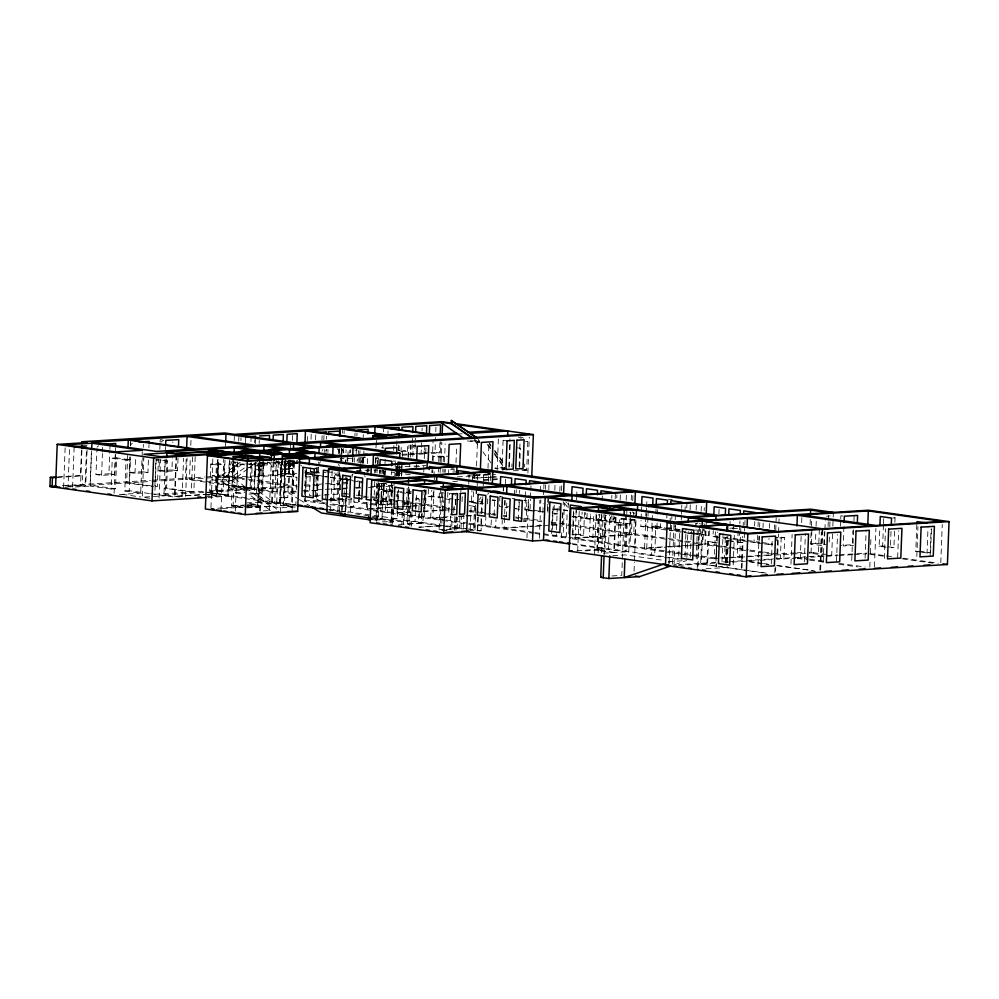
<?xml version="1.0" encoding="UTF-8"?>
<svg xmlns="http://www.w3.org/2000/svg" width="999" height="999" viewBox="0 0 999 999"><rect width="100%" height="100%" fill="white"/><g stroke="black" fill="none" stroke-linecap="round" stroke-linejoin="round"><path stroke-width="0.75" stroke-dasharray="5 3.75" d="M63.599 487.712L65.135 447.889M71.066 486.95L68.057 486.525L69.605 446.053M72.577 487.162L74.138 446.69M87.088 450.212L85.739 485.439L82.243 484.952L82.592 475.836L80.482 475.536L81.481 449.438M81.918 449.95L80.544 485.751L85.065 486.401L86.563 447.477M115.497 488.748L111.101 489.011L112.288 458.154L116.683 457.892L115.497 488.748L90.135 485.164L91.421 451.473M111.101 489.011L90.26 486.076L91.621 450.849M115.31 454.37L114.535 474.587L101.598 475.374L95.991 474.587L96.99 448.651M101.598 475.374L102.435 453.608M102.497 452.048L102.685 447.39M114.535 474.587L108.928 473.788L109.803 450.911M109.865 449.388L109.977 446.341M115.372 452.809L115.547 448.151M114.086 493.294L115.559 455.007M142.283 451.835L140.684 493.194L124.813 490.946L125.999 460.089L112.288 458.154M127.697 455.357L126.636 482.929L153.384 486.7M148.414 460.089L147.927 472.539L135.002 473.326L129.383 472.539L129.97 457.28M130.532 442.657L130.444 445.079A14.61 10.34 -82 0 1 133.579 442.569M130.12 456.743L129.121 482.779L157.355 486.763L158.391 459.752L155.906 459.902L154.87 486.913L157.355 486.763M130.532 446.016L130.769 439.885M149.263 493.518L129.208 490.684L130.394 459.827L116.683 457.892M135.002 473.326L135.589 457.779M147.927 472.539L142.32 471.74L142.845 458.017M143.257 447.34L143.381 444.293M149.887 498.264L142.283 497.19L143.881 455.831M148.888 447.652L149.001 444.543M156.206 459.078L154.845 494.305L206.868 491.108M178.034 458.279L177.547 470.716L164.623 471.516L159.016 470.716L159.415 460.039M159.828 449.363L160.065 443.269M160.115 442.045L160.202 439.622L163.012 440.01M159.053 498.014L160.527 459.727M164.623 471.516L165.097 459.065M165.459 449.737L165.572 446.628M179.508 497.065L163.973 494.88L165.322 459.652M166.733 459.016L165.322 495.779L142.283 497.19M195.192 456.68L193.843 491.908L166.608 488.061L167.645 461.063L158.391 459.752M177.547 470.716L171.94 469.93L172.415 457.729M176.136 455.007L174.538 496.366L206.306 494.418M176.561 455.069L174.975 496.428L205.544 494.555L216.109 496.041L217.52 459.29M182.093 496.603L183.566 458.316M251.086 463.948L250.15 488.449L185.427 479.32L186.251 457.879M185.602 496.391L187.075 458.091M255.22 462.162L254.221 488.199L189.498 479.07L190.322 457.629M190.797 445.379L191.034 439.248M192.707 456.83L191.358 492.057L164.123 488.224L166.608 488.061M210.789 464.11L216.396 464.897L215.359 491.72L209.753 490.934L210.789 464.11L218.669 463.623L224.288 464.41L223.252 491.233L217.645 490.447L218.669 463.623M210.951 507.642L212.824 458.853M217.969 459.253L216.546 496.016L205.981 494.53L217.332 493.831L227.897 495.317L229.258 460.089M207.829 494.33L216.895 493.768L218.194 460.077M217.332 493.831L218.631 460.139M220.954 510.614L222.427 475.074L240.622 461.95M296.503 485.614L223.077 475.874L223.726 459.028M225 460.089L224.35 476.935L244.38 479.757M225.524 446.303L225.649 443.244M207.954 497.465L228.159 496.216L229.695 460.064M206.943 496.603L228.609 495.279L229.92 461.151M245.267 487.187L232.492 476.486L222.427 475.074L212.175 475.699L222.24 477.122L236.176 488.786L244.967 488.249L232.018 486.451L232.817 465.472A8.304 5.807 86.5 0 1 233.391 462.375M242.807 507.504L231.368 505.894L233.092 461.176M233.429 460.402L232.779 477.247L296.653 473.326M234.203 440.484L234.428 434.365M237.612 466.496L233.579 466.745L233.754 462.487L237.787 462.1M232.555 460.464A17.732 12.537 -82 0 0 229.52 471.366L233.479 471.915L233.878 461.7M260.477 461.838L258.866 506.93L245.692 507.742L233.104 505.969L234.827 461.263M235.314 511.113L236.176 488.786L244.805 489.997M244.118 487.15L237 486.138L237.774 462.237M238.724 441.121L238.961 435.002M244.53 464.91L240.01 464.273L240.122 461.313M240.909 440.621L241.021 437.674M245.392 442.744L245.617 436.838M250.961 441.483L251.136 437.05M248.763 488.311L251.248 488.149L252.06 467.17A8.304 5.807 86.5 0 0 251.436 462.937M254.645 442.732L254.757 439.772M255.432 443.606L255.719 436.213M263.474 461.426L262.225 494.018L254.233 493.706L255.432 462.587M263.299 462.799A17.97 12.712 -82 0 0 259.003 475.524L255.057 474.962L255.557 461.825M259.166 443.369L259.29 440.422M273.651 462.212A8.292 5.807 86.5 0 1 277.66 470.766L276.848 491.77L271.865 492.07L257.617 490.059L258.416 469.08A8.304 5.807 86.5 0 1 262.3 461.963M257.692 506.318L259.503 459.041M260.614 506.993L247.165 505.107L257.055 504.495L246.129 502.947L260.627 502.06L260.464 506.143L257.742 505.756L259.44 461.513M259.59 510.964L259.752 506.88L269.63 506.268L280.569 507.817L295.067 506.918L294.955 509.64M260.452 511.076L262.325 462.287M267.382 461.813L267.257 464.91L263.237 465.159L263.349 462.062M276.848 491.77L262.6 489.76L263.399 468.768A8.304 5.807 86.5 0 1 266.583 462.038M280.694 503.221L269.63 503.896L271.241 462.287M269.63 506.268L269.48 510.352L270.342 510.477L270.492 506.393L248.838 489.985M273.152 461.988L271.553 503.608L283.279 502.884M274.013 462.112L272.415 503.721L260.627 502.06M295.442 505.294L274.688 502.784L276.323 459.902M276.735 502.659L278.384 459.777M295.966 501.623L295.854 504.657L279.658 502.485L281.306 459.59M279.832 503.096L281.481 460.214M280.17 502.447L281.768 461.088M280.407 511.9L280.569 507.817L256.493 489.572L246.428 488.161M292.282 507.092L280.482 505.432L282.342 460.339L297.09 462.412M285.102 457.48L283.266 505.257L295.067 506.918M289.123 460.402L287.749 497.614L279.77 497.302L283.716 497.864L285.214 460.052M297.365 463.299A19.343 13.686 -82 0 0 293.756 462.849A19.568 13.836 -82 0 0 281.293 473.314L284.79 473.813L285.327 460.052M285.851 460.689L284.128 505.382L295.854 504.657M290.072 460.027L289.073 486.063L245.929 479.982M290.534 447.777L290.721 443.181M292.432 440.422L292.707 433.029M297.103 460.751A17.907 12.537 86.5 0 0 296.928 462.862L292.907 463.111L293.019 460.189M293.069 461.113L291.883 492.195L287.924 491.633M293.194 461.863L291.546 504.745L280.482 505.432M292.12 511.176L294.056 460.851M293.406 485.801L294.343 461.288M296.928 462.862L297.04 459.94M296.428 489.473L296.903 477.322L280.881 475.761L296.903 477.322M323.938 503.733L304.345 500.961L305.569 468.956M315.097 474.95L306.006 473.676L306.181 469.08M307.242 441.508L307.542 433.853M305.319 495.941L306.318 470.142M305.294 500.911L306.493 469.792M311.026 439.273L311.251 433.366M310.489 467.769L309.428 495.492L311.401 495.766M315.559 439.91L315.784 434.003M315.609 490.921L315.322 498.176L324.338 503.696M315.959 481.73L316.546 466.421M314.722 495.966L317.407 495.804L318.706 462.013M321.94 440.084L322.115 435.651M323.813 439.96L323.988 435.527M324.263 452.522L324.388 449.587M326.024 452.547L326.136 449.587M326.536 439.235L326.648 436.288M325.736 498.813L325.911 494.268M327.897 452.422L328.009 449.475M330.607 510.926L332.13 471.391M339.772 473.501L339.36 484.115L333.753 483.329L334.166 472.714M338.137 471.59L337.025 500.412L333.591 500.624L334.69 471.79M339.897 474.925L335.876 475.174L335.964 472.639M338.736 453.796L338.961 447.877M339.161 453.296L339.335 448.701M337.849 511.288L339.385 471.466M340.184 462.899L340.359 458.354M339.285 512.387L339.872 497.077M340.172 489.41L340.821 472.564M341.296 462.337L341.82 448.551M342.407 433.241L342.532 430.169M341.808 455.819L341.646 460.227L345.666 459.977L345.504 464.248M341.87 454.345L342.095 448.464M343.331 452.959L343.494 448.526M344.068 433.741L344.18 430.781M341.808 510.052L342.282 497.802M342.083 510.339L342.557 498.089M344.28 490.784L343.706 505.569L339.023 505.856L340.047 479.233L348.526 480.432M345.954 452.634L346.066 449.687M345.13 511.788L345.816 493.656L315.434 495.516L317.407 495.804M346.453 478.009L346.278 482.554L349.088 482.954M347.09 461.338L347.327 455.282M343.169 511.8L345.467 511.663L346.753 478.096M397.664 511.163L397.377 518.781L345.791 511.5L347.065 478.109M347.714 461.263L347.839 458.204M347.889 456.668L348.189 449.013M346.566 495.779L347.252 477.997M349.712 453.121L349.825 450.162M350.612 452.647L350.736 449.625M349.2 499.862L348.913 507.255L353.609 506.968L353.971 499.013M351.099 497.939L350.512 513.174A14.123 1.424 2.2 0 0 347.565 512.837M352.51 461.351L352.622 458.291M352.123 477.285L352.235 474.25M352.697 462.125L352.872 457.579M354.92 436.026L355.032 433.067M354.22 462.275L354.395 457.742M356.206 453.633L356.381 449.2M356.893 435.901L357.005 432.954M358.092 462.737L358.391 455.182M358.441 453.671L358.566 450.649M359.528 462.649L359.99 450.561M358.766 496.003L359.403 479.707M359.003 497.19L358.828 501.735L369.106 503.184M359.066 495.666L359.702 479.008M359.99 471.428L360.115 468.394M359.103 497.127L358.928 501.748L353.846 502.035L368.456 504.095M359.165 495.591L359.752 480.194M360.102 470.954L360.289 466.333M360.602 463.336L360.964 454.145M362.05 463.299L362.4 454.233M363.211 437.55L363.336 434.59M362.799 463.211L363.149 454.021M363.486 463.211L363.711 457.167M363.773 455.656L363.948 451.123M367.008 472.752L367.12 469.73M367.357 463.686L367.582 457.642M366.496 502.622L366.258 508.753L330.12 503.658M367.669 471.99L367.907 465.871M411.064 511.975L395.729 512.912L367.307 508.903L367.607 501.248M368.718 472.14L368.956 466.021M374.912 473.114L375.037 470.129M375.324 462.649L375.487 458.166L377.547 458.042L377.322 464.011M374.762 481.318L374.013 500.586L378.633 500.299L379.37 481.031M375.025 472.564L375.137 469.505M375.374 463.374L375.612 457.255M375.961 448.064L376.148 443.469M376.049 457.155L375.811 463.274A15.31 10.714 86.5 0 0 375.199 461.55M376.523 444.892L376.698 440.297M381.568 483.191L380.731 504.82L375.749 505.132L376.648 481.955M376.973 472.989L377.085 469.992M397.377 518.781L375.986 520.092L377.385 483.641M378.159 463.736L378.396 457.604M376.66 521.366L378.246 480.019M382.605 483.304L378.821 483.541L378.022 504.395L386.039 504.507L386.7 483.054M375.986 520.092L371.478 519.468L377.659 519.08L379.071 483.416M379.408 473.351L379.533 470.304M379.608 473.051L379.72 470.067M377.659 519.08A14.123 1.424 2.2 0 0 378.196 517.082L379.483 483.541M380.407 473.439L380.519 470.417M382.829 448.139L382.942 445.179M383.454 431.88L383.566 428.921M381.918 473.913L382.043 470.829L377.06 471.128A15.31 10.714 86.5 0 0 377.048 469.13M370.554 503.384L381.006 504.82L381.805 483.953L378.821 483.541M381.606 491.233L380.819 511.75L385.502 511.463L386.288 490.946L381.606 491.233L392.844 491.87L386.288 490.946M382.942 473.339L383.054 470.279M383.404 474.163L383.541 470.904M382.055 518.256L383.404 483.191M383.753 474.038L383.878 470.991M391.571 481.268L390.771 502.01L383.004 500.911L383.691 483.129M383.054 504.083L383.853 483.229L386.838 483.653M384.24 477.01L384.478 470.966M392.819 490.434L384.028 489.198L384.265 483.216M384.603 474.238L384.715 471.241M385.002 463.773L385.177 459.278M385.364 474.712L385.539 470.117M387.924 434.003L388.037 431.044M388.149 492.157L387.362 512.674L392.058 512.387L392.17 509.465M393.918 504.02L388.886 504.333L389.622 484.965M393.219 491.008L390.696 491.158L390.934 485.177M391.333 474.712L391.446 471.715M391.733 482.742L390.934 503.608L385.901 503.908L388.886 504.333M393.681 450.424L393.906 444.505M391.021 523.401L392.482 485.102M444.318 525.611L407.455 520.404L404.008 520.616A8.779 0.887 2.2 0 1 391.596 520.154L392.132 506.368M392.657 492.582L392.957 484.927M392.57 523.613L393.107 509.827M394.043 485.327L394.168 482.267M382.33 521.953L393.032 521.291L393.494 509.04M394.83 476.173L394.942 473.139M395.179 467.082L395.467 459.503M396.715 445.816L396.94 439.897M395.804 476.311L395.916 473.289M395.979 471.778L396.203 465.721M396.328 475.899L396.441 472.902M396.503 471.403L396.728 465.422M396.016 505.257L396.428 494.53M397.14 476.148L397.377 470.029M397.327 475.786L397.565 469.655M397.627 468.119L397.739 465.059M398.326 449.75L398.501 445.154M397.527 475.586L397.639 472.589M397.702 471.091L397.927 465.109M398.988 450.961L399.225 444.83M441.446 517.182L430.706 517.844L397.003 513.086L397.889 490.122M398.414 476.336L398.651 470.204M397.54 507.904L398.226 490.022M397.727 509.64L398.489 489.822M399.013 476.098L399.125 473.051M399.188 471.528L399.425 465.422M399.288 476.098L399.513 470.117M399.575 468.618L399.687 465.621M401.011 452.36L401.298 444.98M401.348 475.974L401.573 469.992M401.635 468.494L401.748 465.497M401.685 476.136L401.923 470.067M401.973 468.556L402.098 465.522M402.447 456.431L402.672 450.374L398.501 450.624M424.2 489.585L422.902 523.289L401.86 524.263L402.36 511.176M403.421 524.475L403.921 511.401M404.008 520.616L404.358 511.426M404.595 505.307L404.895 497.639M412.262 444.305L411.875 454.645L407.342 454.008L407.679 445.142M408.054 457.217L408.279 451.161L402.672 450.374M407.192 488.286L406.393 509.153L404.046 509.29M408.541 457.342L409.003 445.092M415.422 510.564L414.997 521.478L406.993 521.041L408.291 487.337M404.008 503.821L409.677 503.796L408.903 524.138L407.342 523.926L408.741 486.838M411.138 493.531L408.616 493.693L408.853 487.712M409.652 466.758L409.765 463.773M414.722 454.47L410.202 453.833L410.539 444.967M410.589 457.217L411.064 444.967M409.415 488.936L408.391 515.646L413.074 515.359M412.325 442.819L412.5 438.386M409.852 526.061L410.851 500.012M412.824 456.368L413.236 445.791L416.121 445.616M411.413 526.273L411.95 512.487M414.96 448.563L415.347 438.211M416.383 467.507L416.496 464.485M415.484 509.003L415.896 498.089L422.689 499.05M415.909 508.991L416.546 492.607M442.045 518.281L441.745 525.936L418.344 522.639L419.243 499.263L412.462 498.301M425.924 447.889L425.699 453.796L421.166 453.159L421.341 448.726M421.391 447.252L421.566 442.819M422.015 430.994L422.127 428.034M419.642 512.762L419.468 517.207L424.15 516.92L425.174 490.297L420.492 490.497M421.703 513.873L421.353 523.064L407.342 523.926M427.048 453.409L424.026 452.984L424.313 445.591M422.152 513.074L421.79 522.427L418.344 522.639M423.751 472.277L424.051 464.722M424.275 458.678L424.687 448.101M412.275 505.931L424.55 505.182L425.137 489.86M424.7 511.738L425.512 490.871L423.164 491.021M449.538 508.703L425.599 505.332L426.186 490.01M442.944 497.764L428.134 496.441L428.421 488.961M431.843 472.727L431.955 469.655M432.317 460.464L433.079 440.559M430.706 517.844L431.768 490.272M432.679 472.752L432.792 469.755M433.141 460.739L433.304 456.231L447.677 456.206M442.832 497.49L433.191 496.128L433.416 490.147M433.928 476.685L434.215 469.205M439.922 442.607L439.523 452.947L434.99 452.31L435.564 437.537M435.789 431.618L435.964 427.185M444.905 519.855L432.867 518.156L433.916 490.584M434.328 479.857L434.503 475.262M438.336 472.052L438.461 469.043M438.748 461.526L438.923 457.018L433.304 456.231M440.072 461.476L440.846 441.558M439.16 498.002L439.448 490.521M440.134 472.564L440.309 468.081M441.096 462.325L441.858 442.42M446.665 530.769L439.061 529.695L440.646 488.336M441.483 492.032L440.184 525.724L418.918 527.022M442.832 472.14L442.944 469.13M443.231 461.613L443.469 455.606M442.819 492.495L442.582 498.489L453.608 500.037M442.332 510.626L443.044 492.245M444.08 472.539L444.193 469.518M444.48 461.963L445.179 443.831M442.907 511.438L443.319 500.711M445.192 472.252L445.304 469.268M447.864 492.195L447.639 498.176L453.146 498.951M448.613 472.739L448.738 469.755M450.586 515.934L450.087 529.008L451.648 529.233L452.097 517.607M453.758 512.562L454.046 505.119M454.021 509.34L454.133 506.268M455.994 462.762L456.63 446.141M454.333 530.307L454.857 516.52M455.332 504.27L455.681 495.079M455.482 504.92L455.769 497.265M456.006 517.045L455.569 528.683L461.001 528.658L461.476 516.408M455.919 530.257L456.431 516.858M457.13 528.896L457.567 517.27M459.915 516.183L459.44 528.434L445.954 529.27M460.851 491.683L461.038 487.087M462.038 501.648L462.262 495.691M445.816 525.824L466.833 528.783L463.399 528.995L463.936 514.972M468.756 484.128L468.931 479.645M468.981 478.146L469.093 475.149M470.179 529.957L471.078 506.568L474.525 506.356L473.626 529.745L470.179 529.957L474.662 530.581L475.774 501.486M478.384 503.533L471.491 502.559L471.953 490.596M472.302 481.618L472.589 474.138M490.159 477.397L472.964 478.096L473.076 474.925L480.332 474.488M469.33 501.998L473.114 501.773L473.526 491.296M474.038 477.834L474.15 474.837M474.687 478.346L474.812 475.174L473.076 474.925M476.535 466.034L477.472 441.845L480.107 442.22M476.073 493.831L476.248 489.235M474.975 529.994L475.786 508.553M476.386 493.231L476.56 488.636M478.409 439.273L478.284 442.445L474.6 439.885M477.185 485.801L477.347 481.306M477.41 479.807L477.634 473.826M467.507 440.921L479.158 442.569L479.27 439.398M477.372 530.719L477.897 516.933M477.647 531.006L478.171 517.22M481.143 518.469L480.856 525.874L485.539 525.586L485.889 516.708M481.368 512.562L481.88 499.238M478.796 530.931L481.081 530.794L481.555 518.618M481.955 513.386L482.579 497.09M482.804 496.64L482.517 504.12L479.757 503.733M483.204 486.163L483.379 481.68M483.441 480.182L483.666 474.2M487.987 468.344L488.973 442.657M487.574 503.808L487.862 496.328M488.436 481.368L488.723 473.888M490.297 480.569L490.646 471.391M491.308 519.905L491.021 527.31L495.704 527.022L495.991 519.617M494.105 515.097L494.73 498.801M497.177 470.242L498.414 438.074M499.912 496.041L499.512 506.518L503.646 507.092M504.645 469.355L501.998 468.993L503.109 440.272L506.006 440.097M503.221 490.596L503.334 487.487M541.845 525.449L501.96 527.897L502.26 520.242M503.384 491.146L503.608 485.014M504.795 500.224L504.557 506.206L508.703 506.793M505.432 483.766L505.594 479.283M533.254 532.317L504.12 528.209L505.182 500.636M506.243 516.82L506.88 500.511M508.791 467.282L509.89 438.848M509.315 467.033L510.302 441.346M511.85 466.883L511.975 463.861M514.485 495.092L514.71 489.11M516.158 492.794L516.271 489.81M519.105 466.433L520.042 442.257M519.667 467.345L520.392 448.289L515.859 447.639M518.331 520.004L519.13 499.263M519.243 502.26L519.018 508.241L515.222 508.479M519.592 493.281L519.705 490.297M524.475 466.958L524.587 463.973M525.449 498.139L524.987 510.114L530.044 509.802L530.444 499.325M525.499 496.64L525.736 490.659M513.349 470.754L528.009 470.467L524.35 469.955L526.71 469.805L527.809 441.371A25.312 17.707 86.5 0 0 525.761 439.585M523.039 521.291L526.111 521.103L526.91 500.362L524.313 499.999M527.909 473.051L529.295 437.075M526.985 537.724L528.459 499.425M543.231 511.913L528.421 510.589L528.821 500.124M530.506 497.827L530.731 491.845M530.794 490.347L530.956 485.864M539.435 512.15L539.897 500.174M540.247 491.208L540.471 485.227M539.398 538.186L540.871 499.887M542.869 512.637L543.219 503.658M543.556 494.68L543.731 490.197M543.793 488.698L543.968 484.215M545.354 489.398L545.529 484.915M547.939 497.115L547.402 511.088A19.343 13.686 -82 0 1 548.089 509.59M547.927 512.325L548.214 504.845M548.264 503.346L548.439 498.863M548.788 489.885L549.013 483.903M561.713 532.817L561.538 537.25L566.233 536.962L567.257 510.339L557.267 508.928L552.572 509.215L551.56 535.851L556.243 535.564L556.418 531.118M552.31 529.258L553.246 504.982M554.245 505.207L553.896 514.185L557.679 513.948M554.82 490.247L555.044 484.265M556.468 529.645L557.267 508.928M559.065 510.889L559.24 506.393M559.815 491.433L560.102 483.953M561.55 490.634L561.85 482.967M561.938 526.898L562.562 510.626L567.257 510.339M562.887 512.375L562.412 524.625L631.443 534.365L632.03 519.055M563.186 504.72L563.299 501.648M563.286 532.33L564.398 503.508M568.294 502.897L568.056 509.115A19.343 13.686 -82 0 0 563.274 502.135M573.463 510.889L572.589 533.641L583.628 535.202L584.502 512.45M631.443 534.365L572.864 537.899L573.926 510.339M587.137 513.336L586.962 517.832L575.936 516.271L576.173 510.289M576.685 496.828L576.972 489.348M679.869 545.854L644.592 548.026L575.162 538.224L576.223 510.664M576.635 499.937L576.81 495.342M577.684 551.336L579.283 509.977M583.628 535.202L580.182 535.414L581.056 512.662M586.962 517.832L581.905 518.144L582.142 512.15M601.648 513.886L601.423 519.867L596.366 520.179L585.339 518.618L585.576 512.637M604.894 513.798L603.958 538.074L600.524 538.286L589.485 536.725L590.359 513.973M601.423 519.867L590.397 518.319L590.571 513.823M603.958 538.074L592.919 536.513L593.793 513.761M594.592 553.721L596.116 513.898M596.366 520.179L596.59 514.198M615.134 517.32L613.773 552.547L596.878 550.162L598.226 514.935M615.646 517.282L614.285 552.509L597.39 550.124L598.738 514.897M598.101 552.672L599.575 514.385M616.046 517.42L615.871 521.903L610.814 522.215L599.8 520.666L600.024 514.685M600.524 538.286L601.573 510.976M602.16 500.424L602.335 495.929M601.673 552.622L603.146 514.51M615.871 521.903L604.845 520.354L605.082 514.373M604.145 555.157L605.606 515.234M576.96 550.686L604.919 548.963L606.218 515.272M626.685 515.072L625.274 551.835L608.379 549.45L609.652 515.184M610.814 522.215L611.051 516.233M611.738 498.289L611.85 495.292M611.813 515.596A19.343 13.686 -82 0 0 609.465 519.842L612.974 520.342L613.149 515.684M630.556 517.969L630.319 523.951L625.274 524.263L614.248 522.702L614.472 516.72M615.172 498.763L615.334 494.28M616.795 497.977L616.907 494.98M622.714 551.473L626.161 551.261L627.135 525.711L615.434 524.762L618.881 524.55L617.894 550.099L614.46 550.312M630.319 523.951L619.305 522.39L619.53 516.408M620.167 499.95L620.391 493.968M620.991 518.868L631.006 520.279L629.982 546.915L634.665 546.628L635.689 519.992L625.674 518.581L620.991 518.868L619.967 545.491L624.65 545.204L625.611 515.284M623.938 518.956L621.778 575.362L611.013 576.023M626.186 500.324L626.423 494.343M626.748 513.548L626.922 508.953M628.721 552.322L630.019 518.631M630.606 516.471L630.781 511.975M631.243 500.012L631.468 494.03M632.742 500.674L633.091 491.483M633.753 515.259L633.878 512.15M682.904 541.633L633.741 534.69L634.328 519.38M634.065 571.303L634.415 562.237M634.477 560.726L636.063 519.48M657.092 523.214L656.917 527.697L651.872 528.009L640.846 526.461L641.071 520.467M641.133 518.981L641.358 512.986M641.42 511.5L641.595 507.005M644.592 548.026L645.766 517.395M645.829 515.859L646.241 505.132M656.917 527.697L645.903 526.148L646.128 520.167M646.191 518.668L646.59 508.191M646.653 506.693L646.94 499.213M681.618 553.246L646.74 548.326L647.926 517.694M647.976 516.158L648.388 505.444M651.872 528.009L652.097 522.027M652.16 520.529L652.384 514.547M652.384 526.361L651.261 555.506L654.707 555.294L655.819 526.148L652.384 526.361L679.77 530.219L678.646 559.365L634.765 553.171M666.321 530.044L655.294 528.496L655.531 522.514M655.881 513.536L656.043 509.053M657.442 514.235L657.617 509.752M668.618 529.345L660.351 528.184L660.526 523.701M666.783 518.081L666.957 513.598M680.781 532.092L669.755 530.531L669.979 524.55M670.042 523.051L670.267 517.07M669.055 563.711L670.591 523.888M671.553 525.249L671.378 529.745L668.855 529.895M671.778 519.268L671.89 516.271M672.514 564.198L674.1 522.839M680.319 531.006L674.812 530.219L674.974 525.736M675.212 519.755L675.386 515.259M674.05 564.934L675.586 525.112M681.243 520.117L681.405 515.634M681.468 514.135L681.643 509.652M681.693 508.154L681.817 505.157M684.989 511.625L685.277 504.145M684.989 556.643L686.076 528.396M686.75 507.842L686.975 501.86M686.875 557.479L687.811 533.179L691.57 533.016A11.913 8.342 86.5 0 1 691.708 531.443M690.097 509.815L690.384 502.335M690.321 557.267L691.32 531.393M696.153 510.189L696.378 504.208M697.252 567.682L698.726 529.395M698.026 566.258L699.562 526.436M694.755 533.041L684.178 532.567L695.229 534.128L700.287 533.816L700.461 529.333M701.148 511.376L701.435 503.896M725.386 567.482L700.649 563.998L701.997 528.771M766.308 573.114L701.385 563.948L702.734 528.721M681.405 545.766L702.884 544.443L703.471 529.133M704.17 510.751L704.295 507.692M730.818 548.389L705.044 544.755L705.569 530.968M709.415 530.831L709.228 535.501L705.794 535.714L705.968 531.043M706.206 524.825L706.38 520.167M707.779 541.595L706.892 564.872L707.617 564.835L708.516 541.558L707.779 541.595L716.72 542.857L715.833 566.133L716.558 566.096L716.795 559.89M722.352 536.925L729.47 537.937L724.425 538.249L713.024 536.638L713.249 530.656M805.906 553.196L714.372 558.816L715.484 529.907M716.87 535.526L715.833 562.362L678.696 564.647M716.795 550.511L716.495 558.166L683.141 553.458M717.145 541.321L717.494 532.13M718.93 513.886L719.105 509.403M721.99 561.863L723.076 533.616M725.336 537.712L724.575 557.679L727.135 558.029L727.959 536.525M725.561 562.887L726.56 536.85M728.308 562.062L726.011 561.738L726.985 536.388M726.285 562.999L727.284 536.962M728.92 540.659L728.184 540.696L727.147 567.732L727.884 567.694M729.932 525.973L730.107 521.478M733.204 529.433L733.553 520.467M733.191 564.934L734.327 535.202M738.149 530.794L737.15 556.905L739.71 557.267L740.833 528.084L731.056 528.683M744.542 532.542L744.255 540.022L739.198 540.334L739.547 531.356M739.61 529.857L739.772 525.374M739.834 523.876L739.947 520.891M728.184 540.696L742.245 542.682L741.208 569.717L741.945 569.68L742.981 542.632L730.319 540.846M748.288 541.608L742.594 540.809L742.756 536.326M743.106 527.347L743.331 521.366M744.605 531.043L744.779 526.56M744.829 525.062L745.004 520.579M759.265 536.126L759.04 542.107L753.983 542.42L754.22 536.438M754.62 525.961L754.794 521.478M763.074 543.706L757.379 542.894L757.667 535.414M758.004 526.436L758.179 521.953M757.929 566.183L759.065 536.451M759.615 527.147L759.789 522.664M762.999 527.622L763.174 523.139M772.564 544.268L768.768 544.505L769.005 538.523M769.405 528.046L769.58 523.563M771.278 563.886L772.252 538.611M774.4 529.233L774.575 524.75M775.736 530.082L776.198 517.832M774.774 572.914L774.949 568.319M775.561 571.341L775.736 566.745M776.735 540.709L776.86 537.649M795.454 552.897L777.734 553.983L778.496 534.078M778.558 532.542L778.845 524.887M778.908 523.351L779.083 518.756M781.218 537.137L780.406 558.404L783.853 558.891L784.677 537.624L775.574 537.487M790.983 564.16L792.12 534.428M801.136 536.438L800.311 557.879L808.029 558.965M801.673 522.652L801.96 514.997M804.32 561.863L805.406 533.616M810.127 524.487L810.276 519.318M824.862 531.081L824.3 545.929L810.639 544.005L811.088 532.117M811.313 526.173L811.6 518.743M811.9 530.394L810.863 557.23L824.887 556.381M810.639 544.005L815.409 543.206L815.821 532.442M816.058 526.298L816.295 520.142M819.367 529.233L818.331 556.081L821.79 556.568L822.814 529.72M819.879 570.142L821.353 531.855M820.616 570.104L822.14 530.282M823.201 562.187L824.35 532.442M824.924 529.595L825.261 520.679M828.084 526.448L828.258 521.853M828.321 520.317L828.496 515.721M829.195 542.057L829.495 534.378M829.782 526.685L830.082 519.005M832.542 533.816L831.717 555.257L809.078 552.06M832.841 526.161L833.141 518.493M833.191 516.97L833.366 512.375M836.5 561.363L837.524 534.602M840.471 526.148L840.696 520.204M840.758 518.718L840.871 515.746L843.168 516.071M843.918 526.635L843.181 545.966L853.521 545.329M851.735 560.427L852.871 530.694M853.583 529.795L853.021 544.655L841.208 545.379M853.933 520.879L854.157 514.922M865.084 558.129L866.108 531.368M869.829 567.082L870.067 560.963M870.354 553.296L871.003 536.451M874.437 566.795L875.911 528.508M886.175 547.202L879.145 546.203L879.819 528.371M894.542 531.231L893.905 547.577L882.654 545.991L883.453 525.174M883.516 523.688L883.79 516.258M884.352 558.429L885.501 528.696M891.021 531.443L890.396 547.802L893.905 547.577M894.879 522.302L895.054 517.844L892.232 517.445M897.651 557.617L898.675 530.856M920.004 551.972L915.783 551.386L916.87 523.126M916.807 556.443L917.956 526.71M931.468 528.971L930.556 552.747L927.035 552.971L928.009 527.697M930.106 555.619L931.13 528.858M940.783 562.724L942.257 524.438M335.876 475.174L336.051 473.002M289.335 462.237L288.761 468.768L284.802 468.206A17.97 12.712 -82 0 0 284.091 461.426M233.754 462.35L233.579 466.745M278.596 460.726A15.559 10.889 86.5 0 1 280.844 468.993L288.848 469.305A15.559 10.889 86.5 0 1 291.696 461.75M318.531 467.52L314.448 468.319M288.936 464.323L292.957 464.073L293.369 461.988M247.69 468.906L232.342 480.569L222.09 481.206L212.025 479.782L222.278 479.158L242.932 463.449M248.826 468.044L257.854 461.176M502.747 469.455L504.982 467.782M502.722 470.242L505.069 468.481M244.293 467.982L232.492 476.486L206.169 478.046M248.951 464.622L251.211 462.999M668.468 562.462L671.415 561.45L665.247 560.576M674.962 564.547L686.763 560.514M457.629 434.078L462.2 433.791M125.999 460.089L130.394 459.827M470.367 440.746L479.27 441.133M167.645 461.063L155.906 459.902M354.682 450.187L357.317 450.025M525.449 441.521L527.809 441.371M339.036 454.27L341.82 454.108M401.323 451.585L408.279 451.161M216.396 464.897L224.288 464.41M240.01 464.273L244.33 464.011M245.779 463.923L254.645 464.298L248.863 464.647M401.86 454.345L407.342 454.008M410.202 453.833L414.31 453.583M415.684 453.496L421.166 453.159M424.026 452.984L429.508 452.647M430.881 452.559L434.99 452.31M232.817 465.472L237.799 465.159A8.304 5.807 86.5 0 1 238.361 462.062M352.697 458.279L340.072 458.441M360.152 457.817L367.008 457.405L363.986 456.968M402.272 455.232L411.875 454.645M418.843 454.22L425.699 453.796M431.293 453.459L439.523 452.947M57.842 476.923L80.482 475.536M95.991 474.587L108.928 473.788M129.383 472.539L142.32 471.74M159.016 470.716L171.94 469.93M56.943 477.41L82.592 475.836M255.319 465.522L259.34 465.147A15.559 10.889 86.5 0 0 259.091 462.949M284.99 463.561L289.011 463.311L288.798 461.301M259.278 466.083L263.311 465.709A15.559 10.889 86.5 0 1 264.36 461.613M248.326 467.407L252.06 467.17M438.923 457.018L447.627 456.493M258.416 469.08L263.399 468.768M393.107 461.163L395.641 461.014M259.178 469.542L255.157 469.792A17.745 12.55 -82 0 0 254.42 462.999M294.343 460.551A18.432 13.037 -82 0 0 292.794 468.519L284.802 468.206L284.765 461.55M263.137 470.104L255.157 469.792L255.319 465.397A15.559 10.889 86.5 0 0 255.07 463.186M288.836 469.443L280.844 469.13L280.682 473.389L288.661 473.701A17.92 12.662 -82 0 1 292.932 460.989M288.773 468.531L292.794 468.281M277.66 470.766L272.677 471.078A8.292 5.807 86.5 0 0 267.183 462.025M315.422 468.843L317.719 468.706L316.608 497.527L314.323 497.664M62.313 485.739L150.424 480.332M151.973 480.244L204.533 477.01M206.069 476.923L223.077 475.874M65.647 485.964L82.243 484.952M68.057 486.525L85.739 485.439M90.135 485.164L150.424 481.468M151.948 481.381L185.427 479.32M189.498 479.07L204.658 478.146M288.661 473.701L280.682 473.389A17.97 12.712 -82 0 0 277.347 461.138M315.647 472.052L318.331 471.878M75.362 486.988L90.26 486.076M304.445 472.852L321.578 471.803M396.341 467.207L425.936 465.397M237.312 477.884L297.627 474.188M306.006 473.676L326.086 472.44M327.635 472.34L332.267 472.065M356.393 470.579L376.411 469.967M395.816 468.156L403.608 467.682M414.51 467.02L423.851 466.446M310.239 476.748L306.206 476.998L306.368 472.589A15.559 10.889 86.5 0 0 306.119 470.392M504.982 467.52L494.792 468.144L504.033 469.443M124.813 490.946L129.208 490.684M452.747 472.015L455.644 471.828M501.998 468.993L507.804 468.631M232.018 486.451L237 486.138M119.38 494.505L145.08 492.919M209.753 490.934L290.397 485.989M304.27 485.127L315.135 484.465M316.683 484.365L333.753 483.329M467.532 475.112L476.86 474.55M487.737 473.876L490.846 473.688M484.69 474.213L490.497 473.863M474.812 475.174L486.413 474.463M487.862 474.363L490.771 474.188M163.973 494.88L206.331 492.282M208.204 492.157L297.415 486.688M305.182 486.213L320.716 485.264M330.045 484.69L339.36 484.115M342.145 483.941L347.714 483.603M358.991 482.917L362.649 482.692L349.288 480.219M457.417 476.873L495.516 474.537M246.241 490.209L256.493 489.572L256.343 493.656L279.208 510.988M257.617 490.059L262.6 489.76M472.964 478.096L498.763 476.523M222.09 481.206L236.014 492.869L244.805 492.332M381.805 483.953L385.589 483.728M491.708 477.297L497.902 476.923M254.233 493.706L262.225 494.018M295.467 491.171L283.891 491.883L295.554 493.531M302.997 490.709L317.507 490.621A197.964 139.997 -82 0 0 315.871 474.725M316.646 489.872L349.138 487.887M355.332 487.5L361.526 487.125M370.804 486.55L394.018 485.127M452.809 481.518L457.455 481.243M483.753 479.62L497.677 478.771M249.013 494.105L256.343 493.656L249.151 492.644M296.403 491.92L287.849 492.445L298.177 498.763M303.946 491.458L320.604 490.434M331.431 489.772L340.559 489.21M342.083 489.11L346.653 488.836M355.994 488.261L360.651 487.974M368.431 487.5L393.306 485.976M483.504 480.444L497.502 479.582M384.028 489.198L378.983 489.51L390.696 491.158M283.716 497.864L287.749 497.614M401.948 491.72L396.903 492.032L408.616 493.693M304.345 500.961L321.603 499.912M329.021 499.45L346.928 498.351M363.386 497.34L369.368 496.978L363.486 496.141M231.368 505.894L246.303 504.982M247.715 504.895L256.194 504.37M233.104 505.969L243.356 505.332M322.714 500.749L313.511 501.311L328.609 503.446M330.394 500.274L351.86 498.963M453.246 493.269L449.475 493.506L448.676 514.36L452.447 514.135M217.695 508.216L257.742 505.756M222.69 508.466L242.869 507.23M247.44 506.943L260.464 506.143M428.134 496.441L433.191 496.128M247.165 507.817L270.492 506.393M383.004 500.911L378.396 501.198L390.771 502.01M263.274 510.914L270.342 510.477L248.689 494.068M454.87 499.962L458.666 499.725L454.533 499.15M381.006 504.82L386.039 504.507M404.208 504.133L409.677 503.796M492.045 500.674L495.566 500.462M369.33 508.566L392.332 507.155M393.868 507.055L410.751 506.018M367.307 508.903L391.858 507.392M397.989 507.017L410.264 506.268M411.8 506.168L419.468 505.706M421.004 505.606L425.599 505.332M471.491 502.559L483.441 503.221M338.087 511.988L345.791 511.5M523.826 500.549L526.91 500.362M423.339 511.213L449.413 509.615M397.003 513.086L410.814 512.25M423.089 511.488L443.032 510.264M444.567 510.177L449.163 509.89M450.699 509.802L455.294 509.515M528.421 510.589L532.205 510.364M442.982 517.095L450.649 516.62M458.316 516.146L464.448 515.771M465.984 515.684L475.187 515.122M432.867 518.156L451.273 517.02M458.941 516.545L465.072 516.171M466.608 516.083L475.811 515.521M388.761 522.152L406.993 521.041M398.751 524.45L401.86 524.263M572.152 516.508L575.936 516.271M418.956 527.335L441.745 525.936M585.339 518.618L590.397 518.319M439.061 529.695L444.567 529.358M446.253 529.57L451.648 529.233M599.8 520.666L604.845 520.354M551.048 524.887L558.728 524.413M631.006 520.279L635.689 519.992M504.12 528.209L533.266 526.411M534.802 526.323L560.876 524.725M614.248 522.702L619.305 522.39M640.846 526.461L645.903 526.148M826.623 516.146L830.194 515.934M655.294 528.496L660.351 528.184M669.755 530.531L674.812 530.219M589.485 536.725L592.919 536.513M694.979 530.119L697.327 529.982L696.178 559.715L693.843 559.852M892.706 517.994L895.054 517.844M729.882 528.234L734.078 527.971M713.024 536.638L718.069 536.326M784.677 537.624L777.622 538.061L776.797 559.328L795.704 558.166M742.594 540.809L745.117 540.659M585.064 550.886L596.878 550.162M597.39 550.124L608.379 549.45M646.74 548.326L666.683 547.102M668.219 547.015L694.305 545.404M695.828 545.317L705.044 544.755M742.245 542.682L742.981 542.632M757.379 542.894L759.902 542.744M603.446 553.171L625.274 551.835M612.799 555.669L625.074 554.907L663.848 560.389M879.145 546.203L882.654 545.991M796.927 552.809L804.307 552.347M720.541 557.917L727.372 557.504M728.771 557.417L773.288 554.682M668.356 561.638L683.691 560.701M813.748 552.722L808.99 553.009L823.963 555.132M723.101 561.925L726.011 561.738M729.058 561.55L773.351 558.841M776.173 558.666L792.407 557.667M793.905 557.579L805.918 556.843M808.778 556.668L824.088 555.731M826.96 555.544L837.811 554.882M839.335 554.795L866.732 553.109M678.383 565.359L700.649 563.998M701.385 563.948L719.28 562.849M725.099 562.499L728.009 562.325M732.417 562.05L745.754 561.226M749.525 561.001L758.616 560.439M760.127 560.352L772.252 559.602M797.239 558.066L807.854 557.417M826.435 556.281L837.262 555.619M838.81 555.519L852.734 554.67M854.282 554.57L866.67 553.808M915.783 551.386L918.131 551.236M706.093 568.668L726.098 567.594L765.571 573.164M575.162 538.224L633.741 534.69M227.897 495.317L206.768 492.245L228.609 495.279M503.109 440.272L505.744 440.646M413.236 445.791L415.871 446.166M381.393 447.739L384.028 448.114M521.028 469.006L526.71 469.805M451.548 468.643L454.308 469.031M668.393 499.238L672.527 499.825M375.487 458.166L378.072 458.529M450.624 469.542L454.757 470.117M382.48 470.816L385.514 471.253M391.571 472.102L394.605 472.527M396.116 472.752L403.696 473.813M405.219 474.026L412.799 475.099M289.922 460.701L297.59 461.788M293.756 462.849L297.252 463.336A19.568 13.836 -82 0 0 284.79 473.813M919.305 551.161L930.556 552.747M921.415 552.172L927.035 552.971M289.011 463.511L292.957 464.073M500.024 496.565L502.622 496.928M512.175 498.276L514.76 498.651M314.298 472.127L310.339 471.565A18.044 12.75 -82 0 0 310.302 469.268M815.409 543.206L826.036 544.705M344.73 478.946L353.209 480.144M492.37 499.775L495.279 500.187M316.621 475.174L328.746 476.885M330.257 477.097L356.031 480.731M357.542 480.944L362.1 481.58M305.332 474.026L320.479 476.161M322.003 476.373L340.197 478.933M341.708 479.158L347.777 480.007M869.767 553.533L884.989 555.681M886.513 555.906L894.13 556.98M903.258 558.266L938.273 563.199M552.572 509.215L559.715 510.227M869.754 554.245L885.176 556.431M902.159 558.816L933.016 563.174M655.819 526.148L664.947 527.435M666.47 527.647L680.169 529.582M343.082 482.255L346.578 482.754A19.343 13.686 -82 0 1 348.052 479.832M412.063 491.995L408.566 491.496A19.343 13.686 -82 0 1 410.901 487.25M478.696 501.398L482.192 501.885A19.343 13.686 -82 0 1 482.892 500.387M406.343 492.345L410.739 492.969M468.981 501.186L473.114 501.773M524.525 509.015L530.044 509.802M533.466 510.277L543.119 511.638M552.06 512.899L557.567 513.686M681.693 531.193L685.826 531.78M696.141 533.229L700.287 533.816M732.854 538.411L744.255 540.022M747.639 540.496L759.04 542.107M762.424 542.582L772.402 543.993M692.994 533.216L709.228 535.501M505.019 507.292L507.779 507.679M515.347 508.753L519.48 509.328M572.265 516.783L581.905 518.144M727.809 538.723L732.08 539.323M733.503 539.522L739.198 540.334M749.712 541.82L753.983 542.42M764.497 543.906L768.768 544.505M687.811 533.179L705.794 535.714M618.881 524.55L627.135 525.711M469.093 505.594L474.525 506.356M708.516 541.558L717.457 542.819M372.352 496.79L446.241 507.217M469.368 510.477L478.621 511.788M480.157 512L490.959 513.523M492.495 513.736L495.579 514.173M503.284 515.259L506.368 515.696M515.621 517.007L541.833 520.704M551.086 522.002L571.128 524.837M572.664 525.049L666.72 538.324M668.256 538.536L694.467 542.232M696.016 542.457L719.143 545.716M720.679 545.941L748.438 549.85M749.974 550.074L762.312 551.81M763.848 552.022L777.734 553.983M345.816 493.656L348.763 494.068M356.119 495.104L362.013 495.941M809.577 559.19L823.463 561.151M838.898 563.324L865.122 567.032M371.803 497.739L391.396 500.499M392.907 500.711L400.437 501.773M401.948 501.985L424.55 505.182M469.08 511.463L475.212 512.325M476.748 512.537L482.867 513.411M484.403 513.623L488.998 514.273M491.158 514.572L495.766 515.222M503.434 516.308L506.505 516.745M515.721 518.044L518.793 518.469M520.329 518.693L541.833 521.728M551.048 523.026L558.728 524.113M684.44 541.845L702.884 544.443M732.329 548.601L774.787 554.595M797.252 558.379L808.041 559.902M809.59 560.127L823.476 562.087M838.91 564.26L857.429 566.87M373.451 499.562L378.633 500.299M523.513 520.741L526.111 521.103M222.278 479.158L232.342 480.569L245.117 491.271M260.739 487.799L266.346 488.598M313.374 496.041L321.079 497.127M330.332 498.439L334.952 499.088M369.905 504.308L375.749 505.132M245.554 487.35L251.248 488.149M329.97 499.413L337.025 500.412M329.358 500.024L333.591 500.624M571.903 534.24L580.182 535.414M749.575 561.625L761.925 563.361M763.461 563.573L769.642 564.447M777.347 565.534L814.385 570.766M748.85 561.663L768.905 564.497M776.623 565.584L812.112 570.591M446.403 520.067L467.482 523.039M468.981 523.251L501.96 527.897M534.777 532.529L566.233 536.962M568.881 537.337L572.864 537.899M329.97 504.582L467.045 523.926M468.581 524.138L533.391 533.279M534.915 533.491L570.766 538.561M572.302 538.773L663.736 551.673M665.272 551.885L679.083 553.833M680.619 554.058L689.822 555.357M691.358 555.569L714.372 558.816M236.014 492.869L244.655 494.093M328.933 509.328L339.448 510.814M340.959 511.026L345.467 511.663M468.194 528.971L481.081 530.794M571.915 543.606L666.87 557.005M668.393 557.217L682.092 559.153M206.768 492.245L279.658 502.485M207.842 492.495L216.895 493.768M328.771 510.002L333.304 510.639M355.132 513.823L378.196 517.082M443.219 526.148L463.399 528.995M572.677 544.418L604.919 548.963M228.159 496.216L243.169 498.339M244.668 498.551L274.688 502.784M371.94 517.382L391.596 520.154M257.842 502.235L269.63 503.896M371.491 518.256L393.032 521.291M442.207 529.807L448.276 530.669M246.291 505.157L258.866 506.93M150.662 493.706L174.438 497.065M122.053 494.33L140.847 496.99M325.637 504.483L338.511 512.375M299.463 499.562L309.79 505.881M474.225 439.148L479.158 442.569M489.173 442.732L490.996 445.242M494.667 450.274L504.732 464.098M489.223 443.856L491.046 446.378M494.717 451.398L504.782 465.234M488.074 444.58L490.746 448.239M494.305 453.121L504.095 466.57M487.262 444.518L490.934 449.55M494.592 454.582L504.657 468.406M474.65 440.484L479.233 446.778M482.892 451.798L491.133 463.111M263.187 462.924L263.237 465.159M345.666 459.852L345.704 462.062M284.877 468.881L284.877 468.743A15.559 10.889 86.5 0 0 282.617 460.477M688.136 533.216A11.913 8.342 86.5 0 1 688.274 531.643M699.4 523.314A11.901 8.329 86.5 0 1 700.411 523.963M704.245 529.545A11.901 8.329 86.5 0 1 705.132 535.626L708.578 535.414A11.901 8.329 86.5 0 0 708.116 530.794M703.858 523.751A11.901 8.329 86.5 0 1 704.807 524.575M695.354 523.938A11.913 8.342 86.5 0 1 696.34 523.214M565.721 501.898A19.343 13.686 -82 0 1 566.783 502.634M567.769 503.508A19.343 13.686 -82 0 1 568.693 504.507M629.845 512.262A19.343 13.686 -82 0 1 630.769 513.261M632.355 511.888A19.343 13.686 -82 0 1 634.265 513.761M612.974 520.342A19.343 13.686 -82 0 1 614.447 517.42M258.379 463.548A17.745 12.55 -82 0 1 259.116 470.342L259.29 465.946A15.559 10.889 86.5 0 1 260.327 461.863M288.049 461.988A17.97 12.712 -82 0 1 288.761 468.768M264.373 463.436A17.97 12.712 -82 0 0 263.124 470.342L259.178 469.78A17.97 12.712 -82 0 1 260.414 462.887M281.306 461.7A17.97 12.712 -82 0 1 284.64 473.951L284.815 469.555A15.559 10.889 86.5 0 1 288.836 460.601M255.057 474.962A17.97 12.712 -82 0 1 259.34 462.25M233.479 471.915A17.732 12.537 -82 0 1 235.514 462.999M487.537 494.293A19.343 13.686 -82 0 1 488.661 493.431M351.923 475.162A19.343 13.686 -82 0 1 353.034 474.288M292.907 463.111A17.907 12.537 86.5 0 1 293.069 461.001M518.181 437.125A25.312 17.707 86.5 0 1 521.228 438.336M520.541 436.975A25.312 17.707 86.5 0 1 523.588 438.186M288.836 467.957A18.432 13.037 -82 0 1 289.772 461.913M300.662 465.084A19.343 13.686 -82 0 1 301.661 465.959M304.87 470.641A19.343 13.686 -82 0 1 305.457 472.052L308.953 472.552A19.343 13.686 -82 0 0 307.692 469.805M364.373 475.674A19.343 13.686 -82 0 1 365.222 476.798M344.555 479.345A19.343 13.686 -82 0 1 346.353 476.785M479.395 499.9A19.343 13.686 -82 0 1 481.031 497.14M547.177 505.119A19.343 13.686 -82 0 1 548.176 503.996M695.591 524.8A19.343 13.686 -82 0 1 697.777 522.927M361.188 462.437A15.972 11.176 86.5 0 1 363.811 457.629M377.185 456.893A15.31 10.714 86.5 0 1 378.309 458.166M356.93 460.976A15.972 11.176 86.5 0 1 357.817 459.365M325.974 450.886A15.559 10.889 86.5 0 1 326.973 449.25M341.183 448.376A15.559 10.889 86.5 0 1 344.28 453.471M321.94 451.136A15.559 10.889 86.5 0 1 322.939 449.5M337.163 448.613A15.559 10.889 86.5 0 1 340.921 455.756M284.715 473.139A17.92 12.662 -82 0 1 288.973 460.439M319.58 463.461A15.534 10.877 86.5 0 1 320.404 461.65M338.624 464.223A15.534 10.877 86.5 0 1 339.298 466.246M311.7 472.502A195.891 138.811 -81.9 0 1 312.038 474.987M311.938 471.391A197.964 139.997 -82 0 1 312.65 476.648M97.053 447.127A17.083 12.088 -82 0 1 98.576 445.779M172.565 441.995A13.487 9.54 -82 0 1 173.002 442.47M161.039 442.232A13.199 9.341 -82 0 1 163.749 440.384M263.948 462.799L253.846 463.424L258.379 464.06L268.481 463.449L263.948 462.799M277.797 461.95L267.682 462.574L272.215 463.211L282.317 462.599L277.797 461.95M291.633 461.101L281.531 461.725L286.064 462.362L296.166 461.75L291.633 461.101"/><path stroke-width="1.5" d="M206.393 497.552L151.985 500.899L49.95 486.501L50.3 477.385L56.331 477.023M50.3 477.385L52.423 477.684L52.073 486.8L56.593 486.525M452.385 423.176L441.608 421.653L234.428 434.365L224.725 432.992L81.768 441.758L87.388 442.557L57.205 444.405L55.557 487.287L59.728 487.037M81.968 448.401L82.093 445.279M91.683 449.313L91.908 443.194L65.247 444.83L115.672 451.948L142.333 450.312L91.908 443.194M115.609 446.59L115.734 443.481L102.797 444.28M127.997 447.702L128.284 440.047L91.783 442.282L156.493 451.411L193.007 449.175L128.284 440.047M151.985 500.899L153.634 458.004L57.205 444.405M165.634 445.079L165.809 440.409L178.746 439.622L178.446 447.39M166.796 457.492L166.97 452.897L143.931 454.308L160.652 456.668L183.679 455.244L166.97 452.897M186.601 448.688L187.075 436.438L130.769 439.885L195.492 449.026L251.798 445.566L187.075 436.438M207.068 454.732L207.193 451.673L217.757 453.159M274.076 460.576L274.313 454.408L259.79 452.36L207.43 455.569L205.382 508.978L245.279 514.61L297.64 511.388L299.688 457.992L285.165 455.944M225.699 441.708L225.999 434.053L191.146 436.188L255.869 445.317L290.721 443.181L225.999 434.053M233.142 459.64L233.267 456.58L248.202 455.656L262.5 457.679L262.387 460.751M234.091 453.658L234.315 447.777L278.334 453.983M245.279 514.61L247.327 461.201L207.43 455.569M247.44 461.713L247.565 458.591L233.267 456.58M248.064 458.916L248.189 455.831L235.002 456.643L247.577 458.416L260.764 457.617L248.189 455.831M294.205 458.129L294.305 455.556L293.444 455.432L282.38 456.106L294.181 457.779L247.377 460.651L212.937 455.781L259.74 452.922L259.615 455.981L269.693 457.405L269.568 460.464M263.798 450.324L263.973 445.954L336.601 456.206M269.393 439.797L269.555 435.364L259.453 435.989M271.291 460.739L271.528 454.582L259.74 452.922M273.127 439.572L273.301 435.139L283.404 434.515L283.117 441.908M282.267 459.19L282.592 453.896L273.451 454.283M286.85 441.67L287.138 434.29L297.24 433.666L296.903 442.532M289.323 453.983L289.498 449.562M293.456 448.514L293.631 444.13L319.156 447.739L318.981 452.335M304.982 443.169L305.457 430.919L238.961 435.002L295.055 442.919L361.551 438.836L305.457 430.919M309.253 464.785L309.49 458.578L298.913 459.228M314.847 457.704L315.022 453.159M320.467 446.89L320.642 442.482L342.207 445.529M328.571 434.69L328.683 431.73L339.66 431.068L339.485 435.502M298.601 462.624L339.498 468.394L328.521 469.068L326.873 511.963L371.491 518.256M332.779 454.545L333.067 446.89A14.123 1.424 2.2 0 1 353.034 447.627L352.684 456.768M339.797 436.451L340.097 428.796L307.655 430.781L363.748 438.698L431.118 434.565L375.025 426.648L342.582 428.646L386.9 434.89M345.067 513.299L344.955 516.321L339.797 513.161M367.919 433.753L368.082 429.32L357.118 429.995M371.478 519.468L368.494 519.642L368.619 516.62M370.979 475.062L371.278 467.295L337.3 469.38L399.288 478.121L433.266 476.036M372.927 438.811L373.039 435.739L399.637 434.115L411.413 435.776M328.521 469.068L394.667 478.409L371.753 479.807L370.105 522.702L443.743 533.091L466.658 531.68L532.529 540.971L543.518 540.297L569.617 543.98M373.039 465.571L373.451 454.845L315.16 458.429L367.907 465.871L426.198 462.287L373.451 454.845M374.737 434.315L375.025 426.648M379.895 465.571L380.132 459.59L391.845 461.238L391.67 465.734M380.594 454.582L380.719 451.536A14.123 1.424 2.2 0 1 380.169 453.534M385.227 451.323L385.339 448.301L396.903 447.589L396.678 453.633M398.801 437.487L398.913 434.428L376.436 435.801L386.875 437.275M399.013 430.369L399.125 427.41L388.149 428.084M397.927 465.109L398.052 462.112L409.765 463.773M399.712 457.804L399.887 453.234L348.301 445.954L533.366 434.602L531.718 477.485M401.86 430.194L401.985 427.235L412.949 426.573L412.724 432.48M408.466 482.754L408.641 478.159L378.246 480.019L445.916 489.56L476.311 487.699L408.641 478.159M415.584 432.305L415.809 426.386L426.773 425.724L426.436 434.59M416.67 459.952L417.195 446.353L428.758 445.641L428.121 462.262M424.438 483.466L424.55 480.394L394.168 482.267M427.01 468.568L427.247 462.437L368.956 466.021L397.377 470.029L455.669 466.446L427.247 462.437M429.295 434.415L429.632 425.549L440.596 424.875L440.259 433.741M429.17 469.518L429.283 466.521L440.309 468.081M436.526 482.742L436.763 476.535L412.599 478.022M442.145 434.752L442.619 422.502L377.222 426.523L433.316 434.428L456.668 433.004M443.219 487.649L443.394 483.054L412.999 484.927M443.743 533.091L445.392 490.197L371.753 479.807M448.326 465.546L449.138 444.393L460.701 443.681L459.827 466.346M476.81 437.687L451.336 420.479L451.211 423.651L472.14 438.174M473.002 438.299L452.072 423.776L452.197 420.604M456.655 474.288L456.943 466.633L398.651 470.204L432.355 474.962L490.646 471.391L456.943 466.633M458.079 473.601L458.191 470.604L469.218 472.165M462.537 488.836L462.649 485.776L443.856 486.925L457.505 488.848M466.658 531.68L468.306 488.798L445.392 490.197M480.382 469.605L481.418 442.407L492.982 441.695L491.883 470.417L487.549 470.679M492.332 483.941L492.807 471.69L434.503 475.262L503.608 485.014L561.9 481.443L492.807 471.69M500.312 485.576L500.661 476.598L511.688 478.146L511.401 485.626M507.629 436.326L507.829 430.994L469.805 433.329M506.605 494.193L506.905 486.426L472.927 488.511L534.615 497.215L568.593 495.129M514.885 484.615L515.109 478.633L526.136 480.194L525.961 484.677M529.458 483.666L529.57 480.669L540.596 482.23M532.529 540.971L534.178 498.089L468.306 488.798M543.518 540.297L545.154 497.415L534.178 498.089M563.586 493.993L564.06 481.743L505.769 485.314L574.512 495.017L633.091 491.483L564.06 481.743M569.143 533.853L570.254 505.032L581.293 506.593M570.829 508.266L670.654 522.352L667.132 522.564L665.484 565.459L669.005 565.234L569.18 551.161L570.829 508.266L606.568 506.081L545.154 497.415M571.69 495.641L572.04 486.663L583.054 488.224L582.767 495.704M571.915 500.287L572.102 495.629L547.939 497.115M586.263 494.692L586.488 488.711L597.514 490.259L597.34 494.755M598.401 510.339L598.526 507.267L579.333 508.454L675.699 522.04L868.381 510.227L949.05 521.603L947.402 564.497L746.166 576.835L665.484 565.459M600.824 493.731L600.948 490.746L611.962 492.295M600.736 577.01L601.56 555.669M670.529 566.058L639.535 576.635L608.853 578.521L603.209 577.722L604.02 556.568M609.902 509.627L610.027 506.568L599.038 507.242L615.933 509.627M608.853 578.521L609.727 555.856M624.113 514.385L624.288 509.815A8.629 0.874 2.2 0 1 636.413 510.289L636.176 516.421M624.899 559.44L624.213 577.584L664.048 563.973M634.914 504.058L635.389 491.808L576.81 495.342L646.241 505.132L704.532 501.56L635.389 491.808M637.499 509.54L637.674 504.882L613.511 506.356M641.645 505.506L641.995 496.54L653.021 498.089L652.734 505.569M656.218 504.557L656.455 498.576L667.469 500.137L667.295 504.62M670.791 503.608L670.903 500.611L681.93 502.172M688.236 522.29L688.411 517.632L810.639 510.127L828.608 512.662M702.06 527.235L702.297 521.116L674.1 522.839L698.838 526.336L727.035 524.6L726.797 530.731M706.218 514.123L706.68 501.86L648.388 505.444L718.144 515.284L776.435 511.713L706.68 501.86M713.823 515.696L714.173 506.718L725.574 508.329L725.336 514.31M715.833 520.591L716.021 515.934L305.994 458.079M727.522 530.831L727.747 524.7L699.562 526.436L748.164 533.291L776.36 531.568L727.747 524.7M728.721 514.785L728.958 508.803L740.346 510.414L740.234 513.411M743.631 513.886L743.743 510.889L755.132 512.499M747.052 527.534L747.402 518.344L822.202 528.746M746.166 576.835L747.814 533.953L667.132 522.564M796.94 525.998L797.352 515.284L703.034 521.066L777.097 531.518L871.415 525.736L797.352 515.284M810.451 514.722L810.639 510.127M844.093 522.177L844.317 516.233L857.617 515.409L857.329 522.852M867.781 524.712L868.318 510.926L801.96 514.997L876.036 525.449L942.382 521.378L868.318 510.926M879.944 525.399L880.281 516.471L891.533 518.069L891.245 525.499M139.061 442.045L149.126 441.433M74.138 446.69L86.626 445.916M245.617 436.838L255.719 436.213M315.846 432.53L326.81 431.855M352.41 430.282L355.144 430.107M467.569 432.33L498.713 430.419L457.779 424.65M457.629 434.078L165.622 451.985L187.188 455.032L315.197 447.177M176.186 453.484L218.544 450.886M176.623 453.546L218.981 450.949M245.042 450.636L247.727 450.474M331.368 445.342L334.053 445.179M529.408 434.041L319.23 446.928L297.652 443.893M153.634 458.004L229.807 453.334L234.303 453.971M234.203 452.947L343.319 446.253L390.422 452.897L299.95 458.454M271.528 454.582L282.592 453.896M270.854 455.069L278.396 454.607M282.754 454.333L315.097 452.36M282.355 455.169L319.056 452.909M286.026 456.056L294.305 455.556M247.565 458.591L262.5 457.679M259.44 458.029L269.693 457.405M247.327 461.201L299.688 457.992M399.887 453.234L378.509 454.545L779.382 511.101L810.713 509.178L833.366 512.375M52.423 477.684L56.943 477.41M343.619 468.281L367.782 466.795M49.95 486.501L56.131 486.113M392.607 482.042L422.989 480.182M197.777 497.165L200.824 496.978M411.438 484.702L441.833 482.842M461.088 485.551L440.709 486.8L455.919 488.948M479.233 487.412L503.396 485.939M213.823 509.015L210.889 509.19L213.774 509.59M256.006 513.399L262.1 513.024M271.253 512.462L278.883 511.988M287.724 511.451L297.64 511.388M610.002 505.869L634.178 504.383M596.241 510.839L626.922 508.953M599.687 511.326L630.369 509.44M688.348 516.92L712.512 515.434M445.704 532.367L452.847 531.93M461.65 531.381L468.881 530.944M747.814 533.953L949.05 521.603M569.18 551.161L572.29 550.961M746.515 576.173L750.973 575.899M761.363 575.262L767.294 574.9M776.972 574.313L783.104 573.938M792.282 573.364L799.937 572.902M809.115 572.34L815.234 571.965M825.174 571.353L831.318 570.978M842.082 570.317L848.238 569.942M859.003 569.28L865.159 568.893M874.387 568.331L880.556 567.956M891.358 567.295L897.527 566.908M908.328 566.246L912.961 565.971M923.763 565.309L929.932 564.922M455.469 423.601L533.366 434.602M452.072 423.776L440.422 422.127L463.798 438.361M398.913 434.428L409.365 435.901M340.097 428.796L384.403 435.052M373.039 435.739L384.815 437.412M916.932 521.64L926.772 523.039M324.663 442.232L346.241 445.279M472.639 472.639L475.399 473.026M544.018 482.717L546.778 483.104M685.326 502.647L688.086 503.046M267.994 445.704L340.622 455.956M274.001 451.311L276.636 451.685M238.336 447.527L310.964 457.779M282.729 454.607L306.943 458.017M299.126 462L347.115 468.781M409.103 477.522L482.729 487.912M544.43 496.615L709.827 519.955M207.979 449.388L229.995 452.41M241.908 454.033L208.416 449.363L229.545 452.435M610.027 506.568L706.38 520.167M702.297 521.116L727.035 524.6M207.63 451.635L218.194 453.134M598.526 507.267L615.421 509.652M329.046 471.004L323.401 470.204L322.302 499.025L327.947 499.825M374.812 479.832L367.045 478.733L366.246 499.488L371.428 500.212M942.831 563.848L947.402 564.497M298.863 505.082L301.86 505.506M304.87 505.931L307.879 506.356M312.387 506.993L315.397 507.417M319.905 508.054L322.914 508.479M545.854 539.935L548.913 540.372M553.521 541.008L556.58 541.446M559.652 541.883L562.712 542.307M567.307 542.957L570.379 543.394M296.953 505.519L327.247 509.79M368.494 519.642L321.403 512.999L311.076 506.68M376.598 522.902L379.47 523.314M383.778 523.913L386.65 524.325M390.959 524.925L392.52 525.149M398.276 525.961L401.161 526.373M405.482 526.972L408.354 527.385M426.311 529.92L429.308 530.344M433.803 530.968L436.788 531.393M673.913 565.933L676.822 566.346M681.181 566.957L684.09 567.37M688.461 567.981L691.37 568.394M697.19 569.218L697.914 569.318M702.472 569.967L705.506 570.392M716.133 571.89L719.18 572.315M729.807 573.826L732.854 574.25M737.399 574.887L740.446 575.324M65.135 487.924L68.194 488.361M72.777 489.011L75.824 489.435M86.526 490.946L89.585 491.383M107.917 493.968L110.976 494.393M216.646 510.002L220.954 510.614M223.813 511.013L226.686 511.413M230.969 512.025L233.828 512.425M238.137 513.036L241.009 513.436M635.302 576.036L639.535 576.635M451.336 420.479L477.185 438.424M341.695 513.111A8.779 0.887 2.2 0 1 340.959 512.999M478.958 489.36A8.779 0.887 2.2 0 1 479.295 488.124M540.996 496.828A8.779 0.887 2.2 0 1 528.583 496.366M605.731 512.175A8.629 0.874 2.2 0 1 605.844 510.939M343.344 470.229A8.779 0.887 2.2 0 1 343.668 468.993M405.656 477.734A8.779 0.887 2.2 0 1 393.244 477.272M603.209 577.722A8.629 0.874 2.2 0 1 600.824 576.898M304.083 448.139A17.907 12.537 86.5 0 1 305.469 447.427M300.05 448.389A17.907 12.537 86.5 0 1 304.37 446.99A17.907 12.537 86.5 0 1 305.819 447.627M273.289 452.497A17.97 12.712 -82 0 1 282.942 453.683M274.338 451.173A17.97 12.712 -82 0 1 278.996 453.121M248.476 453.509A17.745 12.55 -82 0 0 246.803 453.509A17.732 12.537 -82 0 0 245.142 453.758M268.681 450.474A15.584 10.914 86.5 0 1 277.772 449.887M272.702 450.224A15.584 10.914 86.5 0 1 275.612 448.763M239.073 452.26A15.559 10.889 86.5 0 1 248.089 451.698M243.094 452.01A15.559 10.889 86.5 0 1 247.527 450.324M355.382 472.964A19.343 13.686 -82 0 1 365.959 474.3M490.996 492.095A19.343 13.686 -82 0 1 500.524 492.694M497.027 492.207A19.343 13.686 -82 0 1 498.076 492.944M369.68 455.307A15.31 10.714 86.5 0 0 366.92 454.395A15.972 11.176 86.5 0 0 362.6 455.007M329.42 446.715A15.559 10.889 86.5 0 1 333.841 445.03M325.399 446.953A15.559 10.889 86.5 0 1 334.415 446.391M294.543 457.779A15.559 10.889 86.5 0 1 296.104 457.842M298.813 456.081A17.92 12.662 -82 0 1 302.11 455.282A18.044 12.75 -82 0 1 308.391 457.242M301.436 455.119A18.044 12.75 -82 0 1 305.781 457.879M294.23 454.208A15.572 10.889 86.5 0 1 303.259 453.621M298.264 453.958A15.572 10.889 86.5 0 1 302.697 452.272M319.817 457.779A15.534 10.877 86.5 0 1 327.285 456.555M308.928 452.26A17.083 12.075 -82 0 0 303.484 450.037A18.432 13.037 -82 0 0 302.073 450.711M302.984 467.32L301.885 496.153L313.174 497.739L314.273 468.918L302.984 467.32M342.757 475.312L341.958 496.053L349.725 497.152L350.524 476.411L342.757 475.312M354.895 477.023L354.096 497.777L361.875 498.863L362.674 478.121L354.895 477.023M394.83 487.262L394.018 508.116L402.872 509.365L403.671 488.511L394.83 487.262M413.136 489.835L412.337 510.701L421.191 511.95L421.99 491.096L413.136 489.835M452.46 493.918L451.66 514.785L456.693 514.473L457.492 493.618L452.46 493.918M460.339 493.444L459.528 514.298L464.56 513.998L465.359 493.131L460.339 493.444M478.084 494.405L477.285 515.147L485.064 516.246L485.851 495.504L478.084 494.405M490.234 496.116L489.435 516.87L497.202 517.969L498.002 497.215L490.234 496.116M502.372 497.827L501.573 518.581L509.353 519.68L510.152 498.926L502.372 497.827M507.067 440.834L505.956 469.542L513.211 469.105L514.323 440.384L507.067 440.834M514.522 499.55L513.723 520.292L521.49 521.391L522.29 500.636L514.522 499.55M516.858 440.234L515.746 468.943L523.001 468.506L524.113 439.785L516.858 440.234M549.912 502.16L548.813 530.981L559.852 532.542L560.951 503.721L549.912 502.16M682.554 528.608L681.418 558.341L692.669 559.927L693.806 530.194L682.554 528.608M719.555 533.828L718.418 563.561L729.67 565.147L730.818 535.414L719.555 533.828M762.225 536.9L761.088 566.633L774.375 565.821L775.524 536.088L762.225 536.9M795.279 534.865L794.13 564.61L807.429 563.786L808.566 534.053L795.279 534.865M827.509 532.892L826.36 562.624L839.659 561.813L840.796 532.08L827.509 532.892M856.031 531.143L854.882 560.876L868.181 560.064L869.317 530.332L856.031 531.143M888.66 529.145L887.512 558.878L900.798 558.066L901.947 528.321L888.66 529.145M921.115 527.147L919.967 556.88L933.266 556.068L934.402 526.336L921.115 527.147"/></g></svg>
